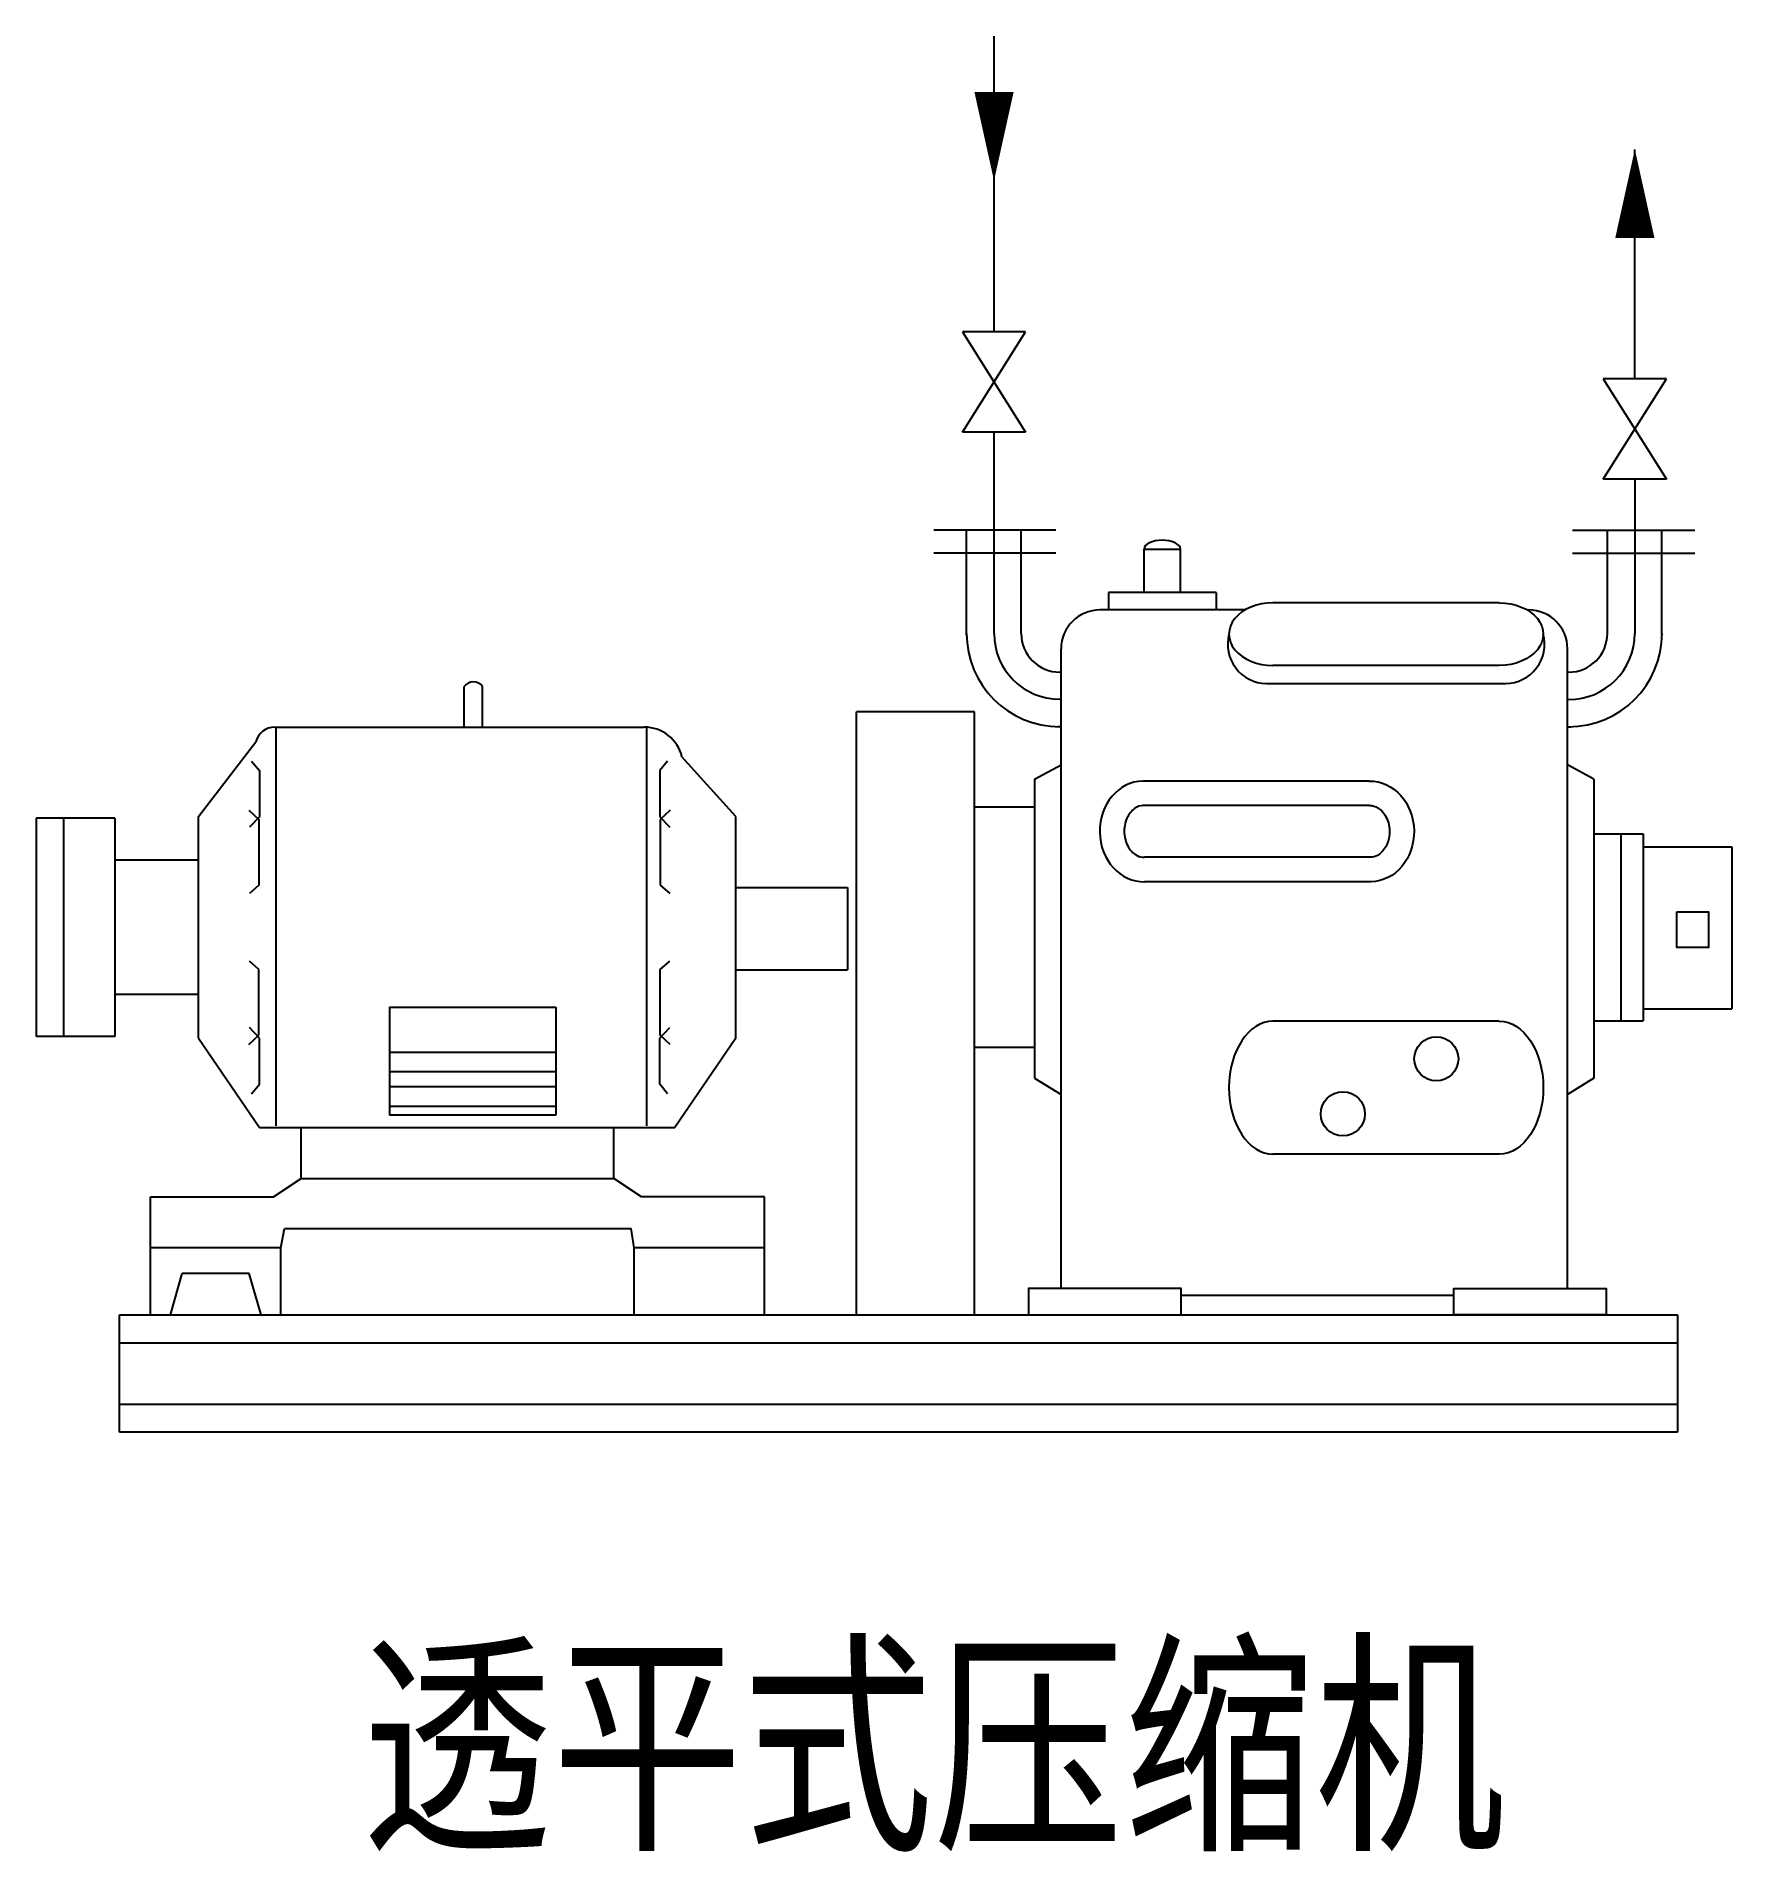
# Model space of a CAD drawing. Header units: millimetres. Extents: x 330.4 to 403.9, y 95.5 to 174.1.
import ezdxf

# ---------------------------------------------------------------- set-up
doc = ezdxf.new("R2010")
doc.units = ezdxf.units.MM
for name, color, linetype in [('GJ', 3, 'Continuous'), ('sb', 2, 'Continuous'), ('txt', 7, 'Continuous')]:
    doc.layers.add(name, color=color, linetype=linetype)
doc.styles.add('QSDI', font='SimSun.ttf', dxfattribs={"width": 0.8})

msp = doc.modelspace()

# ---------------------------------------------------------------- linework, layer by layer
at = {"ltscale": 100}
for p, q in [((371.902, 161.327), (371.902, 174.13)), ((371.902, 148.253), (371.902, 156.973))]:
    msp.add_line(p, q, dxfattribs=at)
msp.add_line((399.667, 159.292), (399.667, 169.231))
at = {"layer": 'GJ'}
for p, q in [((373.272, 161.327), (370.531, 161.327)), ((370.531, 156.973), (373.272, 161.327)), ((370.531, 161.327), (373.272, 156.973)), ((398.296, 159.292), (401.037, 154.938)), ((398.296, 154.938), (401.037, 159.292)), ((401.037, 159.292), (398.296, 159.292)), ((373.272, 156.973), (370.531, 156.973)), ((401.037, 154.938), (398.296, 154.938))]:
    msp.add_line(p, q, dxfattribs=at)
at = {"layer": 'sb', "color": 4}
msp.add_line((399.667, 154.938), (399.667, 152.727), dxfattribs=at)
at = {"layer": 'sb'}
for p, q in [((374.587, 152.727), (369.291, 152.727)), ((370.713, 148.154), (370.713, 152.727)), ((373.078, 148.253), (373.078, 152.727)), ((396.968, 152.727), (402.263, 152.727)), ((398.477, 148.253), (398.477, 152.727)), ((399.667, 152.727), (399.667, 148.253)), ((400.842, 148.154), (400.842, 152.727)), ((378.407, 150.028), (378.407, 151.907)), ((378.407, 151.907), (379.977, 151.907)), ((379.977, 150.028), (379.977, 151.907)), ((374.587, 151.725), (369.291, 151.725)), ((396.968, 151.725), (402.263, 151.725)), ((381.52, 150.028), (376.864, 150.028)), ((376.864, 150.028), (376.864, 149.267)), ((381.52, 150.028), (381.52, 149.267)), ((393.795, 149.578), (383.986, 149.578)), ((382.774, 149.267), (376.487, 149.267)), ((395.008, 149.267), (395.067, 149.267)), ((374.807, 119.858), (374.807, 147.587)), ((396.747, 119.858), (396.747, 147.587)), ((374.807, 146.573), (374.758, 146.573)), ((393.795, 146.864), (383.986, 146.864)), ((396.747, 146.573), (396.797, 146.573)), ((348.949, 144.189), (348.949, 145.951)), ((349.745, 144.189), (349.745, 145.951)), ((383.707, 146.076), (394.074, 146.076)), ((365.94, 118.713), (365.94, 144.85)), ((371.063, 144.85), (365.94, 144.85)), ((371.063, 118.713), (371.063, 144.85)), ((340.739, 144.189), (356.752, 144.189)), ((340.805, 126.915), (340.805, 144.189)), ((356.867, 126.915), (356.867, 144.189)), ((374.807, 144.208), (374.659, 144.208)), ((396.747, 144.208), (396.895, 144.208)), ((337.44, 140.32), (339.923, 143.548)), ((339.731, 142.722), (340.073, 142.312)), ((357.76, 142.722), (357.418, 142.312)), ((360.71, 140.32), (358.384, 142.908)), ((373.658, 141.93), (374.807, 142.556)), ((397.896, 141.93), (396.747, 142.556)), ((340.073, 142.312), (340.073, 140.309)), ((357.418, 142.312), (357.418, 140.309)), ((373.658, 141.93), (373.658, 128.972)), ((388.159, 141.854), (378.35, 141.854)), ((397.896, 141.93), (397.896, 128.972)), ((333.806, 140.244), (330.41, 140.244)), ((330.41, 140.244), (330.41, 130.782)), ((331.591, 140.244), (331.591, 130.782)), ((333.806, 140.244), (333.806, 130.782)), ((337.44, 130.706), (337.44, 140.32)), ((339.617, 140.594), (340.05, 140.184)), ((340.073, 140.309), (339.64, 139.853)), ((340.05, 140.184), (340.05, 137.339)), ((357.418, 140.309), (357.851, 139.853)), ((357.874, 140.594), (357.441, 140.184)), ((357.441, 140.184), (357.441, 137.339)), ((360.71, 130.706), (360.71, 140.32)), ((373.658, 140.722), (371.063, 140.722)), ((388.159, 140.792), (378.35, 140.792)), ((397.896, 139.567), (400.032, 139.567)), ((399.054, 139.567), (399.054, 131.459)), ((400.032, 139.567), (400.032, 131.459)), ((388.232, 138.548), (378.423, 138.548)), ((400.032, 138.999), (403.862, 138.999)), ((403.862, 138.999), (403.862, 131.986)), ((337.44, 138.427), (333.806, 138.427)), ((340.05, 137.339), (339.64, 136.975)), ((357.441, 137.339), (357.851, 136.975)), ((360.71, 137.236), (365.56, 137.236)), ((365.56, 137.236), (365.56, 133.677)), ((388.232, 137.486), (378.423, 137.486)), ((340.05, 133.687), (339.64, 134.051)), ((357.441, 133.687), (357.851, 134.051)), ((340.05, 130.842), (340.05, 133.687)), ((357.441, 130.842), (357.441, 133.687)), ((360.71, 133.677), (365.56, 133.677)), ((337.44, 132.599), (333.806, 132.599)), ((345.707, 132.047), (345.707, 127.376)), ((345.707, 132.047), (352.923, 132.047)), ((352.923, 132.047), (352.923, 127.376)), ((393.795, 131.444), (383.986, 131.444)), ((397.896, 131.459), (400.032, 131.459)), ((400.032, 131.986), (403.862, 131.986)), ((333.806, 130.782), (330.41, 130.782)), ((337.44, 130.706), (340.08, 126.837)), ((339.617, 130.432), (340.05, 130.842)), ((340.073, 130.717), (339.64, 131.172)), ((340.073, 128.714), (340.073, 130.717)), ((357.418, 130.717), (357.851, 131.172)), ((357.418, 128.714), (357.418, 130.717)), ((357.874, 130.432), (357.441, 130.842)), ((360.71, 130.706), (358.07, 126.837)), ((345.707, 130.11), (352.923, 130.11)), ((373.658, 130.304), (371.063, 130.304)), ((345.707, 129.262), (352.923, 129.262)), ((339.731, 128.304), (340.073, 128.714)), ((345.707, 128.617), (352.923, 128.617)), ((357.76, 128.304), (357.418, 128.714)), ((373.658, 128.972), (374.807, 128.27)), ((397.896, 128.972), (396.747, 128.27)), ((345.707, 127.769), (352.923, 127.769)), ((340.08, 126.837), (358.07, 126.837)), ((341.889, 124.635), (341.889, 126.837)), ((352.923, 127.376), (345.707, 127.376)), ((355.428, 124.635), (355.428, 126.837)), ((393.795, 125.686), (383.986, 125.686)), ((340.687, 123.837), (341.889, 124.635)), ((341.889, 124.635), (355.428, 124.635)), ((356.629, 123.837), (355.428, 124.635)), ((335.36, 123.837), (340.687, 123.837)), ((335.36, 121.622), (335.36, 123.837)), ((361.957, 123.837), (356.629, 123.837)), ((361.957, 121.622), (361.957, 123.837)), ((341.004, 121.622), (341.165, 122.465)), ((341.165, 122.465), (356.183, 122.465)), ((356.313, 121.622), (356.183, 122.465)), ((341.004, 121.622), (335.36, 121.622)), ((335.36, 118.713), (335.36, 121.622)), ((341.004, 118.713), (341.004, 121.622)), ((356.313, 118.713), (356.313, 121.622)), ((361.957, 121.622), (356.313, 121.622)), ((361.957, 118.713), (361.957, 121.622)), ((336.219, 118.713), (336.732, 120.508)), ((339.631, 120.508), (336.732, 120.508)), ((340.145, 118.713), (339.631, 120.508)), ((380.005, 119.568), (391.824, 119.568)), ((334.012, 118.713), (401.515, 118.713)), ((334.012, 113.634), (334.012, 118.713)), ((401.515, 118.713), (401.515, 113.634)), ((334.012, 117.511), (401.515, 117.511)), ((401.515, 114.836), (334.012, 114.836)), ((401.515, 113.634), (334.012, 113.634))]:
    msp.add_line(p, q, dxfattribs=at)
for points in [[(401.488, 136.18), (402.864, 136.18), (402.864, 134.633), (401.488, 134.633)], [(373.399, 118.713), (380.005, 118.713), (380.005, 119.858), (373.399, 119.858)], [(398.43, 118.713), (391.824, 118.713), (391.824, 119.858), (398.43, 119.858)]]:
    msp.add_lwpolyline(points, close=True, dxfattribs=at)
for centre in [(391.066, 129.814), (387.018, 127.428)]:
    msp.add_circle(centre, 0.955, dxfattribs=at)
for centre, radius, start, end in [((376.487, 147.587), 1.68, 90, 180), ((395.067, 147.587), 1.68, 0, 90), ((374.758, 148.253), 4.046, 180, 270), ((374.758, 148.253), 2.856, 180, 270), ((374.758, 148.253), 1.68, 180, 270), ((383.739, 147.788), 1.712, 165.35626, 268.92317), ((394.042, 147.788), 1.712, 271.07683, 14.64374), ((396.797, 148.253), 4.046, 270, 0), ((396.797, 148.253), 1.68, 270, 0), ((396.797, 148.253), 2.87, 270, 0), ((349.347, 145.644), 0.503, 37.63434, 142.36566), ((340.739, 143.349), 0.84, 90, 166.25821), ((356.752, 142.509), 1.68, 13.74179, 90)]:
    msp.add_arc(centre, radius, start, end, dxfattribs=at)
for centre, major_axis, ratio, start_param, end_param in [((379.192, 151.907), (-0.785, 0), 0.486674, 3.141593, 6.283185), ((383.986, 148.221), (-1.903, 0), 0.712935, 4.712389, 7.853982), ((378.387, 139.67), (0.037, -2.184), 0.871557, 3.141593, 6.283185), ((383.986, 128.565), (0, -2.879), 0.66126, 3.141593, 6.283185)]:
    msp.add_ellipse(centre, major_axis=major_axis, ratio=ratio, start_param=start_param, end_param=end_param, dxfattribs=at)
at = {"layer": 'sb', "extrusion": (0, 0, -1)}
for centre, major_axis, ratio, start_param, end_param in [((393.795, 148.221), (1.903, 0), 0.712935, 4.712389, 7.853982), ((388.196, 139.67), (0.037, -2.184), 0.871557, 3.141593, 6.283185), ((393.795, 128.565), (0, -2.879), 0.66126, 3.141593, 6.283185)]:
    msp.add_ellipse(centre, major_axis=major_axis, ratio=ratio, start_param=start_param, end_param=end_param, dxfattribs=at)
at = {"layer": 'sb'}
for points in [[(378.368, 140.792), (378.244, 140.79), (378.118, 140.751), (377.867, 140.572), (377.744, 140.427), (377.576, 140.049), (377.534, 139.819), (377.561, 139.366), (377.631, 139.148), (377.837, 138.809), (377.97, 138.69), (378.203, 138.569), (378.305, 138.546), (378.405, 138.548)], [(388.177, 140.792), (388.3, 140.794), (388.427, 140.76), (388.685, 140.589), (388.812, 140.448), (388.993, 140.076), (389.043, 139.847), (389.031, 139.394), (388.968, 139.173), (388.774, 138.828), (388.645, 138.704), (388.416, 138.576), (388.315, 138.55), (388.214, 138.548)]]:
    msp.add_open_spline(points, degree=3, knots=[3.141593, 3.141593, 3.141593, 3.141593, 3.682008, 3.682008, 4.222423, 4.222423, 4.762838, 4.762838, 5.303253, 5.303253, 5.843668, 5.843668, 6.283185, 6.283185, 6.283185, 6.283185], dxfattribs=at)
at = {"layer": 'txt'}
for points in [[(371.902, 167.872, 0, 1.7, 0), (371.902, 171.718, 1.7, 1.7, 0)], [(399.667, 169.231, 0, 1.7, 0), (399.667, 165.386, 1.7, 1.7, 0)]]:
    msp.add_lwpolyline(points, format="xyseb", dxfattribs=at)

# ---------------------------------------------------------------- texts
at = {"style": 'QSDI', "width": 0.8}
msp.add_text('透平式压缩机', height=7.5686, dxfattribs=at).set_placement((344.491, 96.299))

doc.saveas('drawing.dxf')
